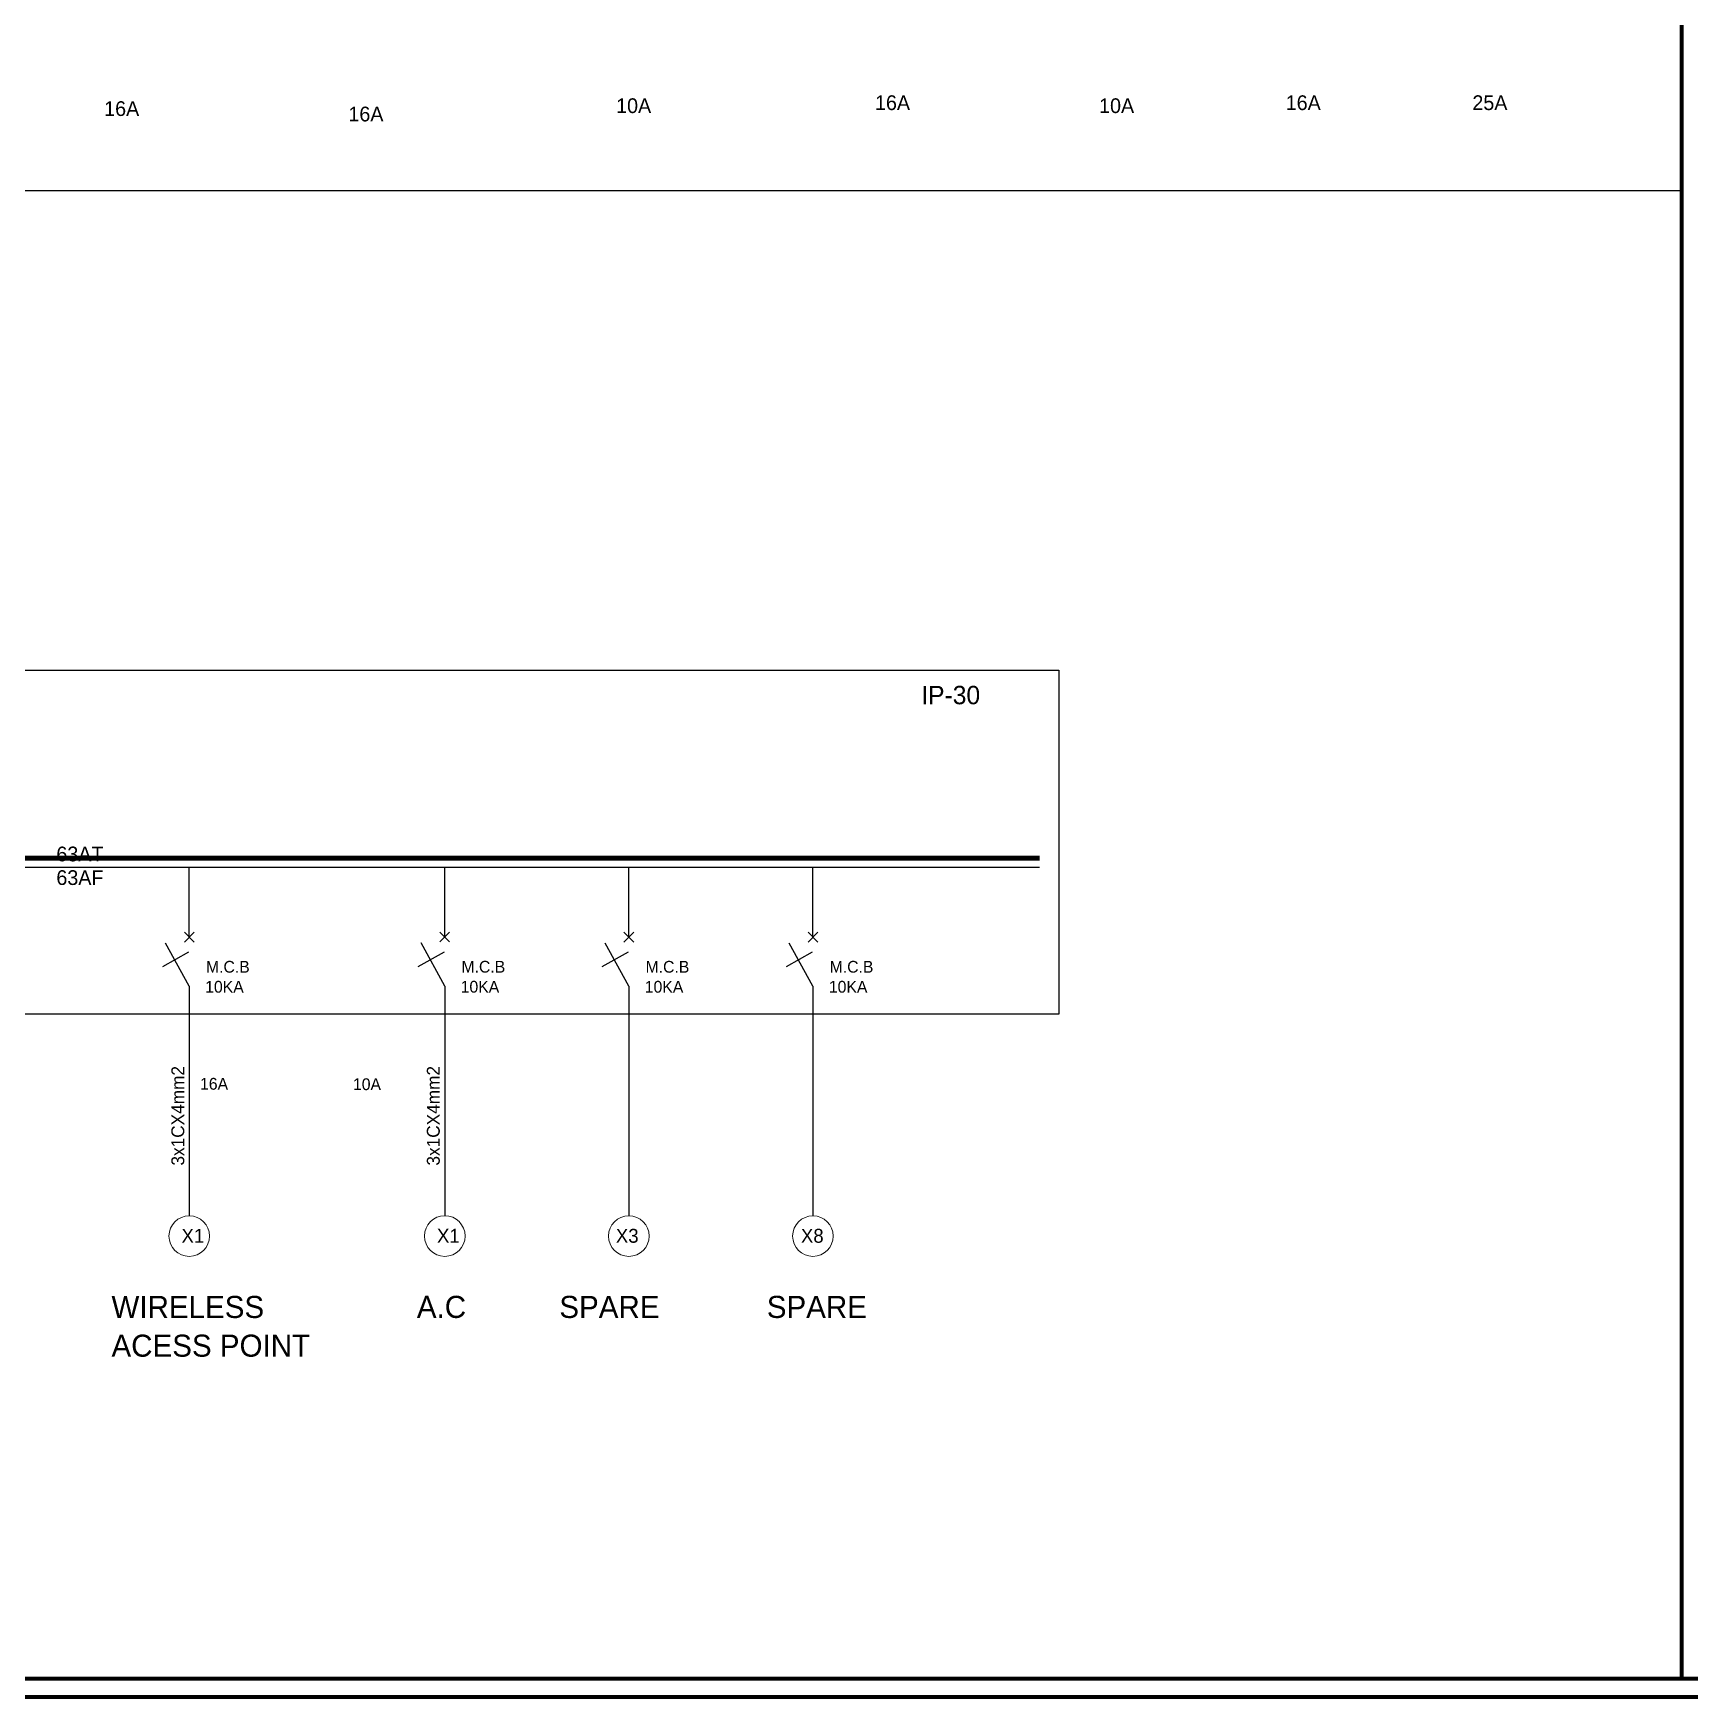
# Model space of a CAD drawing. Header units: millimetres. Extents: x -294 to -67, y -339 to 1001.
# Drawn here: x -124.94 to -88.26, y 49.83 to 86.66 of the extents above; entities that cross this region are included whole.
import ezdxf

# ---------------------------------------------------------------- set-up
doc = ezdxf.new("R2010")
doc.units = ezdxf.units.MM
doc.header["$LTSCALE"] = 500
doc.header["$MEASUREMENT"] = 0
for name, pattern in [('CENTER', [2, 1.25, -0.25, 0.25, -0.25]), ('CONTINUA', [0]), ('DASHED', [19.05, 12.7, -6.35])]:
    doc.linetypes.add(name, pattern=pattern)
for name, color, linetype in [('DETAIL', 4, 'Continuous'), ('E-BUSBAR', 2, 'Continuous'), ('E-PANEL', 1, 'CENTER'), ('E-SLD', 4, 'Continuous'), ('E-T25', 3, 'Continuous'), ('E-TEXT', 3, 'Continuous'), ('E-WIRE', 4, 'CONTINUA'), ('WIRRING', 3, 'Continuous')]:
    doc.layers.add(name, color=color, linetype=linetype)
doc.layers.add('PANEL SLD', color=1, linetype='Continuous', lineweight=0)
doc.layers.add('UG-BORDER', color=20, linetype='Continuous', lineweight=80)
doc.styles.add('STENCIL', font='stencil.shx')

msp = doc.modelspace()

# ---------------------------------------------------------------- linework, layer by layer
at = {"layer": 'DETAIL'}
for p, q in [((-115.829, 65.559, 0.004), (-115.829, 60.477, 0.004)), ((-121.486, 65.558, 0.004), (-121.486, 60.476, 0.004)), ((-121.486, 65.558, 0.004), (-121.486, 60.476, 0.004)), ((-111.753, 65.558, 0.004), (-111.753, 60.476, 0.004)), ((-107.677, 65.558, 0.004), (-107.677, 60.476, 0.004))]:
    msp.add_line(p, q, dxfattribs=at)
at = {"layer": 'E-BUSBAR', "linetype": 'DASHED'}
msp.add_line((-156.992, 68.192, 0.004), (-102.66, 68.192, 0.004), dxfattribs=at)
at = {"layer": 'E-PANEL', "color": 1, "linetype": 'CENTER', "ltscale": 4, "elevation": 0.004}
msp.add_lwpolyline([(-158.919, 72.556), (-102.231, 72.556), (-102.231, 64.936), (-158.919, 64.936)], close=True, dxfattribs=at)
at = {"layer": 'E-SLD', "color": 2, "linetype": 'CONTINUA', "const_width": 0.104, "elevation": 0.004}
msp.add_lwpolyline([(-102.66, 68.393), (-156.992, 68.393)], dxfattribs=at)
at = {"layer": 'E-WIRE', "color": 4}
for p, q in [((-121.594, 66.537, 0.004), (-121.379, 66.753, 0.004)), ((-121.379, 66.537, 0.004), (-121.594, 66.753, 0.004)), ((-115.937, 66.538, 0.004), (-115.722, 66.753, 0.004)), ((-115.722, 66.538, 0.004), (-115.937, 66.753, 0.004)), ((-111.861, 66.537, 0.004), (-111.645, 66.753, 0.004)), ((-111.645, 66.537, 0.004), (-111.861, 66.753, 0.004)), ((-107.785, 66.537, 0.004), (-107.569, 66.753, 0.004)), ((-107.569, 66.537, 0.004), (-107.785, 66.753, 0.004)), ((-121.501, 66.314, 0.004), (-122.081, 65.984, 0.004)), ((-121.486, 65.558, 0.004), (-122.009, 66.515, 0.004)), ((-115.844, 66.315, 0.004), (-116.424, 65.985, 0.004)), ((-115.829, 65.559, 0.004), (-116.352, 66.516, 0.004)), ((-111.768, 66.314, 0.004), (-112.348, 65.984, 0.004)), ((-111.753, 65.558, 0.004), (-112.276, 66.515, 0.004)), ((-107.692, 66.314, 0.004), (-108.272, 65.984, 0.004)), ((-107.677, 65.558, 0.004), (-108.2, 66.515, 0.004))]:
    msp.add_line(p, q, dxfattribs=at)
at = {"layer": 'PANEL SLD'}
for centre in [(-121.486, 60.026, 0.004), (-115.829, 60.027, 0.004), (-111.753, 60.026, 0.004), (-107.677, 60.026, 0.004)]:
    msp.add_circle(centre, 0.45, dxfattribs=at)
at = {"layer": 'UG-BORDER'}
for p, q in [((-88.436, 50.231), (-88.436, 116.122)), ((-167.448, 50.231), (-72.257, 50.231)), ((-167.853, 49.827), (-71.853, 49.827))]:
    msp.add_line(p, q, dxfattribs=at)
at = {"layer": 'WIRRING', "color": 6, "linetype": 'CONTINUA'}
msp.add_line((-167.448, 83.177), (-88.436, 83.177), dxfattribs=at)
at = {"layer": 'WIRRING', "color": 4}
for p, q in [((-121.486, 66.645, 0.004), (-121.486, 68.192, 0.004)), ((-121.486, 66.645, 0.004), (-121.486, 68.192, 0.004)), ((-115.829, 66.646, 0.004), (-115.829, 68.193, 0.004)), ((-111.753, 66.645, 0.004), (-111.753, 68.192, 0.004)), ((-107.677, 66.645, 0.004), (-107.677, 68.192, 0.004))]:
    msp.add_line(p, q, dxfattribs=at)

# ---------------------------------------------------------------- texts
at = {"layer": 'E-T25', "style": 'STENCIL'}
for s, height, p in [('16A', 0.3261, (-123.37, 84.826, 9437.831)), ('10A', 0.3261, (-112.034, 84.891, 9437.801)), ('16A', 0.3261, (-106.303, 84.957, 9437.801)), ('10A', 0.3261, (-101.341, 84.891, 9437.801)), ('16A', 0.3261, (-97.209, 84.957, 9437.831)), ('25A', 0.3261, (-93.076, 84.957, 9437.862)), ('16A', 0.3261, (-117.962, 84.706, 9437.801)), ('IP-30', 0.4076, (-105.278, 71.801)), ('M.C.B', 0.2609, (-121.116, 65.858, 0.004)), ('M.C.B', 0.2609, (-115.459, 65.859, 0.004)), ('M.C.B', 0.2609, (-111.383, 65.858, 0.004)), ('M.C.B', 0.2609, (-107.307, 65.858, 0.004)), ('10KA', 0.2609, (-121.133, 65.415, -0.002)), ('10KA', 0.2609, (-115.476, 65.416, -0.002)), ('10KA', 0.2609, (-111.4, 65.415, -0.002)), ('10KA', 0.2609, (-107.324, 65.415, -0.002)), ('16A', 0.2609, (-121.247, 63.267, 7550.225)), ('10A', 0.2609, (-117.861, 63.258, 7550.225))]:
    msp.add_text(s, height=height, dxfattribs=at).set_placement(p)
at = {"layer": 'E-TEXT', "style": 'STENCIL'}
for s, p in [('63AT', (-124.428, 68.323, 7550.237)), ('63AF', (-124.428, 67.8, 7550.237))]:
    msp.add_text(s, height=0.3261, dxfattribs=at).set_placement(p)
for p in [(-121.597, 61.587, -0.024), (-115.94, 61.587, -0.024)]:
    msp.add_text('3x1CX4mm2', height=0.2853, rotation=90, dxfattribs=at).set_placement(p)
at = {"layer": 'E-TEXT', "color": 6, "style": 'STENCIL'}
for s, p in [('X1', (-121.658, 59.878, 0.004)), ('X1', (-116.001, 59.879, 0.004)), ('X3', (-112.041, 59.878, 0.004)), ('X8', (-107.943, 59.878, 0.004))]:
    msp.add_text(s, height=0.308, dxfattribs=at).set_placement(p)
at = {"layer": 'E-TEXT', "color": 7, "style": 'STENCIL'}
for s, height, p in [('WIRELESS', 0.4891, (-123.208, 58.212)), ('A.C', 0.4891, (-116.447, 58.214, -0.024)), ('SPARE', 0.4891, (-113.292, 58.213, -0.024)), ('SPARE', 0.4891, (-108.699, 58.213, -0.024)), ('ACESS POINT', 0.48915, (-123.208, 57.355))]:
    msp.add_text(s, height=height, dxfattribs=at).set_placement(p)

doc.saveas('drawing.dxf')
